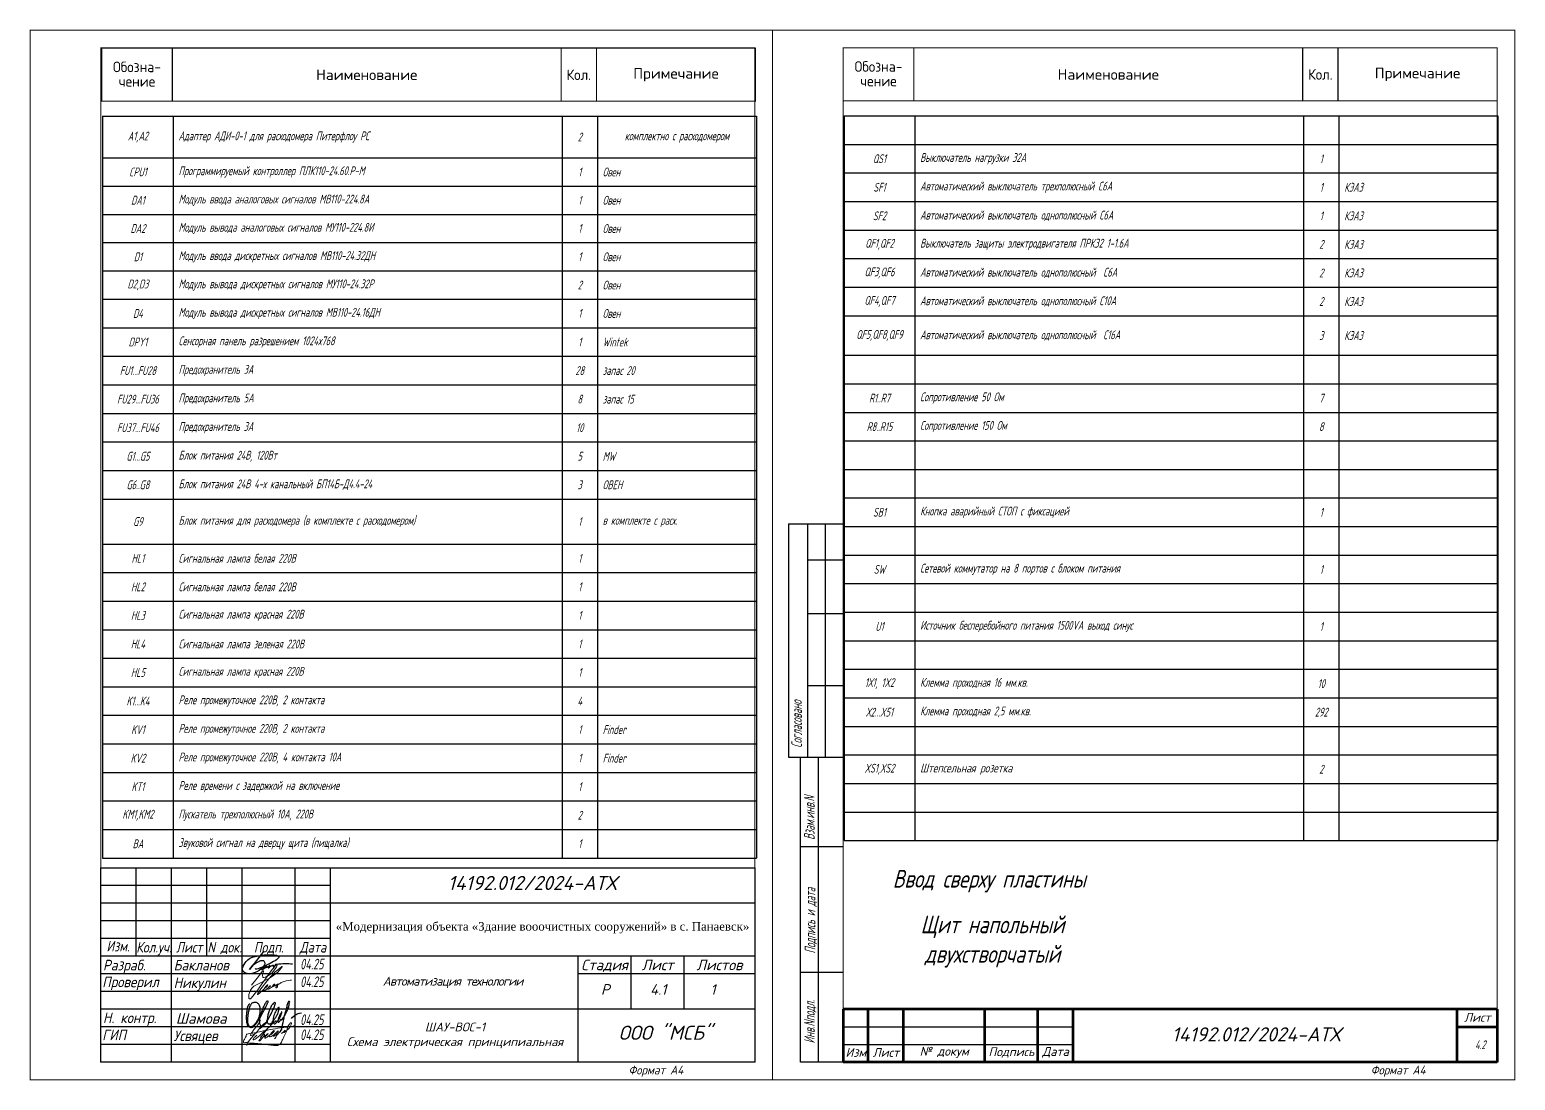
# Model space of a CAD drawing. Header units: millimetres. Extents: x 1510 to 10524, y 7125 to 13164.
# Drawn here: x 3437.3 to 3857.6, y 9989.2 to 10286.5 of the extents above; entities that cross this region are included whole.
import ezdxf
from ezdxf.enums import TextEntityAlignment as Align

# ---------------------------------------------------------------- set-up
doc = ezdxf.new("R2010")
doc.units = ezdxf.units.MM
doc.header["$LTSCALE"] = 4
doc.linetypes.add('SolidLine', pattern=[0])
for name, color, linetype, lineweight in [('RAMKA', 7, 'Continuous', 25), ('SHTAMP', 7, 'SolidLine', 25), ('Логотип', 7, 'Continuous', 20), ('Основеая', 5, 'Continuous', 60)]:
    doc.layers.add(name, color=color, linetype=linetype, lineweight=lineweight)
for name, color, linetype in [('SYMS', 7, 'Continuous'), ('Вспомогательная', 1, 'Continuous'), ('Текст', 2, 'Continuous')]:
    doc.layers.add(name, color=color, linetype=linetype)
doc.styles.add('COTES', font='cs_gost2304.shx', dxfattribs={"width": 0.75, "oblique": 15})
doc.styles.add('Geniso25.100.15', font='geniso.shx', dxfattribs={"oblique": 15, "height": 2.5})
doc.styles.add('ISOCPEUR', font='isocpeui.ttf')
doc.styles.add('Simplex25.085.15', font='', dxfattribs={"width": 0.85, "oblique": 15, "height": 2.5})
doc.styles.add('Simplex30.100.00', font='simplex.shx', dxfattribs={"height": 3})
doc.styles.add('ГОСТ', font='isocpeur.ttf', dxfattribs={"oblique": 15})
doc.styles.add('Стиль мой-1', font='', dxfattribs={"width": 0.85, "oblique": 15, "height": 2.5})
doc.styles.get('Simplex25.085.15').set_extended_font_data('GOST type A')
doc.styles.get('Стиль мой-1').set_extended_font_data('GOST type A')

# ---------------------------------------------------------------- blocks, each defined once
blk = doc.blocks.new('*U12')
at = {"color": 0, "linetype": 'Continuous', "lineweight": -2, "const_width": 0.3}
blk.add_lwpolyline([(0, -15), (185, -15), (185, 0), (0, 0)], close=True, dxfattribs=at)
at = {"color": 0, "linetype": 'Continuous', "lineweight": -2, "ltscale": 0.85, "const_width": 0.3}
for points in [[(20, 0), (20, -15)], [(130, 0), (130, -15)], [(140, 0), (140, -15)]]:
    blk.add_lwpolyline(points, dxfattribs=at)
at = {"color": 0, "linetype": 'Continuous', "ltscale": 10, "style": 'Simplex30.100.00', "width": 0.9}
for s, p in [('Обозна-', (10, -5.26)), ('Кол.', (135, -7.5)), ('чение', (10, -9.37))]:
    blk.add_text(s, height=3, dxfattribs=at).set_placement(p, align=Align.MIDDLE)
at = {"color": 0, "linetype": 'Continuous', "ltscale": 10, "style": 'Simplex30.100.00'}
for s, p in [('Наименование', (75, -7.5)), ('Примечание', (162.5, -7.5))]:
    blk.add_text(s, height=3, dxfattribs=at).set_placement(p, align=Align.MIDDLE)
blk = doc.blocks.new('*T195')
at = {"color": 0, "linetype": 'ByBlock', "lineweight": -2, "ltscale": 0.2, "transparency": 16777216}
for p, q in [((0, 0), (185, 0)), ((0, 0), (0, -209.92)), ((20, 0), (20, -209.92)), ((130, 0), (130, -209.92)), ((140, 0), (140, -209.92)), ((185, 0), (185, -209.92)), ((0, -11.77), (185, -11.77)), ((0, -19.77), (185, -19.77)), ((0, -27.77), (185, -27.77)), ((0, -35.77), (185, -35.77)), ((0, -43.77), (185, -43.77)), ((0, -51.77), (185, -51.77)), ((0, -59.85), (185, -59.85)), ((0, -67.93), (185, -67.93)), ((0, -76.01), (185, -76.01)), ((0, -84.09), (185, -84.09)), ((0, -92.17), (185, -92.17)), ((0, -100.25), (185, -100.25)), ((0, -108.33), (185, -108.33)), ((0, -121.05), (185, -121.05)), ((0, -129.13), (185, -129.13)), ((0, -137.21), (185, -137.21)), ((0, -145.29), (185, -145.29)), ((0, -153.37), (185, -153.37)), ((0, -161.45), (185, -161.45)), ((0, -169.53), (185, -169.53)), ((0, -177.61), (185, -177.61)), ((0, -185.69), (185, -185.69)), ((0, -193.76), (185, -193.76)), ((0, -201.84), (185, -201.84)), ((0, -209.92), (185, -209.92))]:
    blk.add_line(p, q, dxfattribs=at)
at = {"color": 0, "linetype": 'Continuous', "lineweight": -2, "ltscale": 0.2, "transparency": 16777216, "char_height": 2.5, "style": 'Simplex25.085.15'}
for s, insert, width, attachment_point in [('A1,A2', (10, -5.89), 17, 5), ('Адаптер АДИ-0-1 для расходомера Питерфлоу РС', (21.5, -5.89), 107, 4), ('2', (135, -5.89), 7, 5), ('комплектно с расходомером', (162.5, -5.89), 42, 5), ('CPU1', (10, -15.77), 17, 5), ('Программируемый контроллер ПЛК110-24.60.Р-М', (21.5, -15.77), 107, 4), ('1', (135, -15.77), 7, 5), ('Овен', (141.5, -15.77), 42, 4), ('DA1', (10, -23.77), 17, 5), ('Модуль ввода аналоговых сигналов МВ110-224.8А', (21.5, -23.77), 107, 4), ('1', (135, -23.77), 7, 5), ('Овен', (141.5, -23.77), 42, 4), ('DA2', (10, -31.77), 17, 5), ('Модуль вывода аналоговых сигналов МУ110-224.8И', (21.5, -31.77), 107, 4), ('1', (135, -31.77), 7, 5), ('Овен', (141.5, -31.77), 42, 4), ('D1', (10, -39.77), 17, 5), ('Модуль ввода дискретных сигналов МВ110-24.32ДН', (21.5, -39.77), 107, 4), ('1', (135, -39.77), 7, 5), ('Овен', (141.5, -39.77), 42, 4), ('D2,D3', (10, -47.77), 17, 5), ('Модуль вывода дискретных сигналов МУ110-24.32Р', (21.5, -47.77), 107, 4), ('2', (135, -47.77), 7, 5), ('Овен', (141.5, -47.77), 42, 4), ('D4', (10, -55.81), 17, 5), ('Модуль вывода дискретных сигналов МВ110-24.16ДН', (21.5, -55.81), 107, 4), ('1', (135, -55.81), 7, 5), ('Овен', (141.5, -55.81), 42, 4), ('DPY1', (10, -63.89), 17, 5), ('Сенсорная панель разрешением 1024х768', (21.5, -63.89), 107, 4), ('1', (135, -63.89), 7, 5), ('Wintek', (141.5, -63.89), 42, 4), ('FU1...FU28', (10, -71.97), 17, 5), ('Предохранитель 3А', (21.5, -71.97), 107, 4), ('28', (135, -71.97), 7, 5), ('запас 20', (141.5, -71.97), 42, 4), ('FU29...FU36', (10, -80.05), 17, 5), ('Предохранитель 5А', (21.5, -80.05), 107, 4), ('8', (135, -80.05), 7, 5), ('запас 15', (141.5, -80.05), 42, 4), ('FU37...FU46', (10, -88.13), 17, 5), ('Предохранитель 3А', (21.5, -88.13), 107, 4), ('10', (135, -88.13), 7, 5), ('G1...G5', (10, -96.21), 17, 5), ('Блок питания 24В, 120Вт', (21.5, -96.21), 107, 4), ('5', (135, -96.21), 7, 5), ('MW', (141.5, -96.21), 42, 4), ('G6..G8', (10, -104.29), 17, 5), ('Блок питания 24В 4-х канальный БП14Б-Д4.4-24', (21.5, -104.29), 107, 4), ('3', (135, -104.29), 7, 5), ('ОВЕН', (141.5, -104.29), 42, 4), ('G9', (10, -114.69), 17, 5), ('Блок питания для расходомера (в комплекте с расходомером)', (21.5, -114.69), 107, 4), ('1', (135, -114.69), 7, 5), ('в комплекте с расх.', (141.5, -114.69), 42, 4), ('HL1', (10, -125.09), 17, 5), ('Сигнальная лампа белая 220В', (21.5, -125.09), 107, 4), ('1', (135, -125.09), 7, 5), ('HL2', (10, -133.17), 17, 5), ('Сигнальная лампа белая 220В', (21.5, -133.17), 107, 4), ('1', (135, -133.17), 7, 5), ('HL3', (10, -141.25), 17, 5), ('Сигнальная лампа красная 220В', (21.5, -141.25), 107, 4), ('1', (135, -141.25), 7, 5), ('HL4', (10, -149.33), 17, 5), ('Сигнальная лампа зеленая 220В', (21.5, -149.33), 107, 4), ('1', (135, -149.33), 7, 5), ('HL5', (10, -157.41), 17, 5), ('Сигнальная лампа красная 220В', (21.5, -157.41), 107, 4), ('1', (135, -157.41), 7, 5), ('Реле промежуточное 220В, 2 контакта', (21.5, -165.49), 107, 4), ('K1...K4', (10, -165.49), 17, 5), ('4', (135, -165.49), 7, 5), ('KV1', (10, -173.57), 17, 5), ('Реле промежуточное 220В, 2 контакта', (21.5, -173.57), 107, 4), ('1', (135, -173.57), 7, 5), ('Finder', (141.5, -173.57), 42, 4), ('KV2', (10, -181.65), 17, 5), ('Реле промежуточное 220В, 4 контакта 10А', (21.5, -181.65), 107, 4), ('1', (135, -181.65), 7, 5), ('Finder', (141.5, -181.65), 42, 4), ('KT1', (10, -189.72), 17, 5)]:
    blk.add_mtext(s, dxfattribs=dict(at, insert=insert, width=width, attachment_point=attachment_point))
at = {"color": 0, "linetype": 'Continuous', "lineweight": -2, "transparency": 16777216, "char_height": 2.5, "style": 'Simplex25.085.15'}
for s, insert, width, attachment_point in [('Реле времени с задержкой на включение', (21.5, -189.72), 107, 4), ('1', (135, -189.72), 7, 5), ('KM1,KM2', (10, -197.8), 17, 5), ('Пускатель трехполюсный 10А, 220В', (21.5, -197.8), 107, 4), ('2', (135, -197.8), 7, 5), ('BA', (10, -205.88), 17, 5), ('Звуковой сигнал на дверцу щита (пищалка)', (21.5, -205.88), 107, 4), ('1', (135, -205.88), 7, 5)]:
    blk.add_mtext(s, dxfattribs=dict(at, insert=insert, width=width, attachment_point=attachment_point))
blk = doc.blocks.new('Формат А4')
at = {"color": 0, "linetype": 'Continuous', "const_width": 0.3}
for points in [[(0, 0), (210, 0), (210, -297), (0, -297)], [(20, -292), (20, -5), (205, -5), (205, -292)]]:
    blk.add_lwpolyline(points, close=True, dxfattribs=at)
at = {"color": 0, "linetype": 'Continuous', "style": 'Geniso25.100.15', "oblique": 15}
blk.add_text('Формат А4', height=2.5, dxfattribs=at).set_placement((177, -294.25), align=Align.MIDDLE_CENTER)
blk = doc.blocks.new('*T194')
at = {"color": 0, "linetype": 'ByBlock', "lineweight": -2, "ltscale": 0.2, "transparency": 16777216}
for p, q in [((0, 0), (185, 0)), ((0, 0), (0, -205.08)), ((20, 0), (20, -205.08)), ((130, 0), (130, -205.08)), ((140, 0), (140, -205.08)), ((0, -8.08), (185, -8.08)), ((0, -16.16), (185, -16.16)), ((0, -24.24), (185, -24.24)), ((0, -32.32), (185, -32.32)), ((0, -40.4), (185, -40.4)), ((0, -48.48), (185, -48.48)), ((0, -56.56), (185, -56.56)), ((0, -67.73), (185, -67.73)), ((0, -75.81), (185, -75.81)), ((0, -83.89), (185, -83.89)), ((0, -91.97), (185, -91.97)), ((0, -100.05), (185, -100.05)), ((0, -108.13), (185, -108.13)), ((0, -116.21), (185, -116.21)), ((0, -124.29), (185, -124.29)), ((0, -132.37), (185, -132.37)), ((0, -140.45), (185, -140.45)), ((0, -148.53), (185, -148.53)), ((0, -156.61), (185, -156.61)), ((0, -164.69), (185, -164.69)), ((0, -172.77), (185, -172.77)), ((0, -180.84), (185, -180.84)), ((0, -188.92), (185, -188.92)), ((0, -197), (185, -197)), ((0, -205.08), (185, -205.08))]:
    blk.add_line(p, q, dxfattribs=at)
at = {"color": 0, "linetype": 'ByBlock', "lineweight": -2, "transparency": 16777216}
blk.add_line((185, 0), (185, -205.08), dxfattribs=at)
at = {"color": 0, "linetype": 'Continuous', "lineweight": -2, "ltscale": 0.2, "transparency": 16777216, "char_height": 2.5, "style": 'Simplex25.085.15'}
for s, insert, width, attachment_point in [('QS1', (10, -12.12), 17, 5), ('Выключатель нагрузки 32А', (21.5, -12.12), 107, 4), ('1', (135, -12.12), 7, 5), ('SF1', (10, -20.2), 17, 5), ('Автоматический выключатель трехполюсный C6А', (21.5, -20.2), 107, 4), ('1', (135, -20.2), 7, 5), ('КЭАЗ', (141.5, -20.2), 42, 4), ('SF2', (10, -28.28), 17, 5), ('Автоматический выключатель однополюсный С6А', (21.5, -28.28), 107, 4), ('1', (135, -28.28), 7, 5), ('КЭАЗ', (141.5, -28.28), 42, 4), ('QF1,QF2', (10, -36.36), 17, 5), ('Выключатель защиты электродвигателя ПРК32 1-1.6А', (21.5, -36.36), 107, 4), ('2', (135, -36.36), 7, 5), ('КЭАЗ', (141.5, -36.36), 42, 4), ('QF3,QF6', (10, -44.44), 17, 5), ('Автоматический выключатель однополюсный  С6А', (21.5, -44.44), 107, 4), ('2', (135, -44.44), 7, 5), ('КЭАЗ', (141.5, -44.44), 42, 4), ('QF4,QF7', (10, -52.52), 17, 5), ('Автоматический выключатель однополюсный С10А', (21.5, -52.52), 107, 4), ('2', (135, -52.52), 7, 5), ('КЭАЗ', (141.5, -52.52), 42, 4), ('QF5,QF8,QF9', (10, -62.14), 17, 5), ('Автоматический выключатель однополюсный  С16А', (21.5, -62.14), 107, 4), ('3', (135, -62.14), 7, 5), ('КЭАЗ', (141.5, -62.14), 42, 4), ('R1..R7', (10, -79.85), 17, 5), ('Сопротивление 50 Ом', (21.5, -79.85), 107, 4), ('7', (135, -79.85), 7, 5), ('R8..R15', (10, -87.93), 17, 5), ('Сопротивление 150 Ом', (21.5, -87.93), 107, 4), ('8', (135, -87.93), 7, 5), ('SB1', (10, -112.17), 17, 5), ('Кнопка аварийный СТОП с фиксацией', (21.5, -112.17), 107, 4), ('1', (135, -112.17), 7, 5), ('SW', (10, -128.33), 17, 5), ('Сетевой коммутатор на 8 портов с блоком питания', (21.5, -128.33), 107, 4), ('1', (135, -128.33), 7, 5), ('Источник бесперебойного питания 1500VA выход синус', (21.5, -144.49), 107, 4), ('U1', (10, -144.49), 17, 5), ('1', (135, -144.49), 7, 5), ('1Х1, 1X2', (10, -160.65), 17, 5), ('Клемма проходная 16 мм.кв.', (21.5, -160.65), 107, 4), ('10', (135, -160.65), 7, 5)]:
    blk.add_mtext(s, dxfattribs=dict(at, insert=insert, width=width, attachment_point=attachment_point))
at = {"color": 0, "linetype": 'Continuous', "lineweight": -2, "transparency": 16777216, "char_height": 2.5, "style": 'Simplex25.085.15'}
for s, insert, width, attachment_point in [('Х2...X51', (10, -168.73), 17, 5), ('Клемма проходная 2,5 мм.кв.', (21.5, -168.73), 107, 4), ('292', (135, -168.73), 7, 5), ('XS1,XS2', (10, -184.88), 17, 5), ('{\\Fsimplex|c204;\\W0.75;Штепсельная розетка}', (21.5, -184.88), 107, 4), ('2', (135, -184.88), 7, 5)]:
    blk.add_mtext(s, dxfattribs=dict(at, insert=insert, width=width, attachment_point=attachment_point))
blk = doc.blocks.new('A$C67075CCA')
at = {"layer": 'Логотип', "color": 145, "lineweight": 15}
for points in [[(14.68, 5.88), (14.59, 5.72), (14.32, 5.54), (13.9, 5.39), (12.32, 5.25), (10.52, 5.01), (7.58, 4.53), (4.57, 3.92), (2.69, 3.51), (0.99, 3.21), (0.97, 3.2), (0.91, 3.09), (0.75, 2.64), (0.39, 2.01), (0.17, 1.5), (0, 1.08), (0.06, 0.83), (0.58, 0.87), (0.94, 0.82), (2.5, 0.66), (6.63, 0.27), (7.37, 0.17), (8.98, 0.01), (9.73, 0.04), (10.43, 0.44), (11, 1.49), (11.66, 2.81), (12.3, 4.37), (12.76, 5.66), (13.17, 6.18), (13.37, 6.43), (13.51, 6.47), (13.61, 6.44), (13.65, 6.35), (13.6, 6.17), (13.32, 5.44), (12.94, 4.91), (12.31, 4.31), (12.02, 4.04), (11.74, 3.86), (11.47, 3.65), (11.51, 3.77), (11.6, 3.93), (11.7, 4.03), (11.81, 4.16), (11.84, 4.27), (11.84, 4.31), (11.73, 4.27), (11.59, 4.09), (11.5, 3.97), (11.22, 3.77), (11.07, 3.64), (10.85, 3.5), (10.75, 3.43)], [(4.88, 7.15), (4.1, 5.86), (2.99, 4.52), (2.4, 3.68), (2.24, 3.43), (2.06, 3.04), (2.09, 2.83), (2.4, 2.91), (3.21, 3.31), (4.29, 4.43), (5.38, 5.75), (5.81, 6.13), (6.33, 6.54), (6.55, 6.54), (5.84, 5.79), (5.18, 5.15), (4.56, 4.72)], [(3.85, 2.96), (3.53, 2.68), (3.08, 2.24), (2.83, 1.9), (2.75, 1.71), (2.79, 1.65), (2.95, 1.64), (3.35, 1.85), (4.3, 2.56), (5.36, 3.53), (7.27, 5.24), (8.03, 6.02), (8.99, 6.81), (9.2, 6.98), (9.24, 7.01), (9.25, 6.99), (9.21, 6.9), (8.53, 6.44), (7.95, 5.92), (7.42, 5.36), (7.06, 5), (6.35, 4.19), (5.74, 3.39), (5.13, 2.67), (4.85, 2.31), (4.82, 2.18), (5.11, 2.48), (5.52, 3.04), (5.85, 3.26), (6, 3.24), (6, 3.11), (5.91, 2.85), (5.34, 2.13), (5.01, 1.71), (4.71, 1.42), (4.56, 1.3), (4.41, 1.33), (4.46, 1.45), (4.98, 2.24), (5.36, 2.86), (5.72, 3.19), (5.88, 3.25), (6.02, 3.24), (6.01, 3.12), (5.9, 2.8), (5.69, 2.53), (6.01, 2.74), (6.37, 2.96), (6.66, 3.1), (6.9, 3.35), (7.01, 3.43), (6.51, 2.86), (6.32, 2.66), (6.17, 2.44), (6.09, 2.28), (6.13, 2.11), (6.38, 2.15), (6.94, 2.57), (7.7, 3.08), (8.14, 3.43), (8.54, 3.78), (8.69, 3.97), (8.74, 4.1), (8.74, 4.22), (8.66, 4.24), (8.5, 4.12), (8.16, 3.8), (7.63, 3.18), (7.39, 2.73), (7.35, 2.5), (7.41, 2.44), (7.86, 2.6), (8.91, 3.21), (9.49, 3.64), (9.77, 3.84), (9.86, 4.07), (9.83, 4.12), (9.5, 3.85), (9.17, 3.56), (8.65, 3.08), (8.43, 2.78), (8.45, 2.66), (8.58, 2.67), (8.85, 2.79), (9.04, 2.91), (9.31, 3.07), (10.08, 3.6), (10.49, 4.02), (10.78, 4.43), (10.95, 4.69), (10.77, 4.55), (10.55, 4.25), (9.5, 2.9), (8.83, 1.86)], [(0.98, 0.05), (0.95, 0.22), (1.03, 0.5), (1.34, 1.02), (2.08, 1.97), (2.48, 2.42), (3.02, 3.02), (3.29, 3.36), (3.48, 3.5)]]:
    blk.add_spline(points, degree=3, dxfattribs=at)
blk = doc.blocks.new('Подпись Шамова')
for points in [[(107, 385), (99, 387), (86, 381), (75, 364), (65, 338), (55, 284), (48, 215), (46, 134), (49, 94), (69, 32), (78, 25), (108, 14), (122, 16), (163, 38), (191, 65), (217, 102), (244, 149), (265, 206), (271, 234), (274, 270), (273, 296), (270, 326), (260, 362), (248, 381), (236, 397), (222, 405), (205, 412), (179, 412), (156, 407), (137, 399), (123, 385), (114, 371), (98, 331), (91, 301), (81, 261), (76, 231), (70, 193), (67, 137), (69, 83), (70, 67), (89, 27), (94, 19), (110, 10), (127, 5), (150, 12), (175, 30), (198, 55), (219, 84), (236, 110), (268, 163), (302, 226), (344, 304), (377, 367), (394, 404), (398, 416), (399, 425), (396, 432), (389, 435), (378, 433), (369, 421), (358, 404), (338, 370), (320, 333), (309, 305), (297, 272), (287, 240), (278, 206), (271, 180), (261, 145), (259, 113), (259, 82), (262, 59), (275, 38), (288, 31), (305, 31), (332, 50), (373, 98), (405, 145), (463, 257), (505, 345), (517, 386), (518, 400), (512, 408), (502, 408), (488, 402), (470, 383), (441, 337), (420, 290), (400, 227), (385, 162), (382, 113), (385, 91), (391, 76), (403, 65), (417, 60), (437, 65), (458, 84), (474, 100), (541, 197), (560, 241), (575, 291), (580, 316), (578, 325), (572, 328), (565, 327), (557, 322), (552, 313), (528, 278), (507, 242), (494, 202), (480, 149), (477, 118), (483, 84), (489, 70), (500, 65), (519, 68), (532, 83), (559, 113), (582, 150), (598, 184), (610, 219), (619, 246), (621, 253), (621, 257), (618, 258), (616, 256), (613, 251), (579, 193), (564, 154), (559, 123), (556, 100), (561, 94), (568, 93), (573, 95), (580, 98), (596, 116), (608, 140), (610, 143), (610, 138), (611, 130), (620, 131), (631, 140), (633, 149), (689, 232), (730, 320), (742, 387), (749, 421), (743, 428), (736, 429), (726, 426), (716, 410), (699, 343), (680, 266), (659, 194), (643, 127), (622, 22), (609, -30)], [(777, 150), (800, 186), (853, 220), (894, 238), (935, 243)]]:
    blk.add_open_spline(points, degree=3)
blk = doc.blocks.new('A$C29F847F9')
at = {"color": 152, "ltscale": 1.2, "true_color": 0x2776bb}
for points in [[(72.37, 39.99), (68.43, 34.92), (69.46, 36.25), (70.34, 36.77), (71.05, 37.19, -0.161841), (72.21, 37.44, -0.186099), (72.48, 37.3, -0.075514), (72.68, 36.98, -0.216259), (72.68, 36.26, -0.120334), (71.72, 35.04, -0.109582), (69.08, 33.77, -0.149262), (67.29, 33.89, -0.221189), (66.44, 34.77, -0.16991), (66.44, 35.31, -0.086161), (67.49, 37.2, -0.173054), (69.54, 38.45, -0.059791), (73.56, 39.07, -0.04244), (76.04, 38.93, -0.162135), (76.72, 38.52, -0.37027), (76.72, 38.26, -0.102303), (75.24, 37.11, -0.004186), (71.29, 35.23, -0.088346), (70.48, 35.01, -0.042303), (70.22, 35.01, -0.246683), (70.04, 35.13, -0.460105)], [(72.59, 36.07, 0.022452), (72.32, 35.71, 0.097345), (71.81, 35.01, 0.63499), (71.97, 34.88, -1.190143)], [(71.97, 34.88), (72.21, 34.98, 0.188512), (73.19, 35.92, 0.453926), (73.14, 36.03, 0.310824), (73.04, 36, -0.174295), (72.95, 35.95, 0.334422), (72.41, 35.32, 0.590758), (72.56, 35.23, 0.045009), (73.65, 35.7, 0.07665), (74.17, 35.97, 0.482644), (74.21, 36.09, 0.366251), (74.05, 36.04, 0.060409), (73.69, 35.56, 0.357599), (73.7, 35.41, 0.358337), (73.82, 35.4, -0.011147), (74.32, 35.73, -0.051922), (75.05, 36.13, -0.478557), (75.22, 35.99, -0.265314), (75.14, 35.79, 0.591196), (75.16, 35.65, 0.280952), (75.4, 35.76, -0.013193), (75.69, 36.03, -0.432577), (75.85, 35.95, -1.613204)], [(72.85, 36.14), (72.59, 36.07, 2.56207)], [(75.85, 35.95), (75.82, 36.07, -0.010959), (75.79, 36.2, -0.234724), (75.82, 36.33, -0.184073), (76.01, 36.42, -0.003337), (76.21, 36.44, -0.058082), (80.63, 36.46, 0.074997)]]:
    blk.add_lwpolyline(points, format="xyb", dxfattribs=at)
blk = doc.blocks.new('A$C79DB0C6F')
at = {"color": 152, "lineweight": 20, "true_color": 0x2956c7}
for points in [[(613, 746, -0.73312), (607, 741), (578, 719), (540, 673), (510, 639), (452, 562), (361, 439), (272, 310), (180, 180), (132, 119), (97, 71), (35, 2, -0.100988), (31, 1, -0.161834), (23, 1, -0.001469), (16, 3, -0.175359), (8, 9, -0.045194), (3, 19, -0.086422), (1, 31), (0, 75), (4, 97), (17, 132), (39, 191), (66, 238, -0.087354), (124, 286), (297, 376), (390, 422), (472, 467), (542, 515), (629, 585), (700, 662), (721, 689, 0.098126), (728, 705, 0.455827), (726, 708, 0.15115), (723, 707, 0.051196), (709, 698), (634, 638), (578, 590), (485, 496), (397, 395), (262, 219), (199, 130), (191, 107, 0.114927), (191, 102, 0.234495), (193, 99, 0.374813), (198, 100), (243, 133), (305, 192), (351, 233), (381, 260), (407, 288), (415, 299, 0.118842), (418, 307, 0.254739), (417, 310, 0.245642), (414, 310, 0.022403), (406, 305), (401, 300), (384, 285), (371, 271), (333, 222), (322, 200), (319, 187, 0.212582), (320, 178, 0.263419), (328, 175, 0.109136), (338, 178, -0.005821), (353, 187), (382, 210), (423, 243), (451, 265), (472, 282), (472, 282), (473, 283, 0.390176), (473, 285, 0.271409), (470, 286, 0.034608), (467, 285, 0.081315), (453, 276, 0.016447), (419, 244, 0.122885), (409, 227, 0.174246), (409, 222, 0.181996), (414, 216, 0.324797), (441, 221), (510, 263), (549, 296), (566, 313, 0.257376), (567, 320, 0.432429), (561, 323, 0.070085), (552, 319, 0.079528), (546, 313, 0.004304), (533, 298, -0.01347), (516, 277, 0.221294), (513, 266, 0.154784), (515, 262, 0.251335), (518, 261, 0.054773), (526, 263, 0.035588), (554, 277, -0.002299), (606, 309, 0.060578), (637, 333), (628, 324), (624, 300), (622, 262, -0.152366), (616, 250, -0.170899), (608, 245, -0.141236), (599, 245, -0.175613), (587, 254, -0.291557), (598, 278, 0.049563), (614, 289, -0.05737), (648, 319, -0.045914), (729, 368, -0.02907), (899, 411, -0.09752), (930, 409, -2.988942)], [(56, 303), (180, 453), (301, 609, -0.646336), (318, 605, -0.134175), (315, 574), (301, 515, 0.147399), (303, 488, 0.115209), (314, 470, 0.261253), (330, 466, 0.00194), (381, 479), (453, 526), (512, 572), (534, 596), (604, 693), (620, 736, 0.517761), (613, 746, -0.712166)]]:
    blk.add_lwpolyline(points, format="xyb", dxfattribs=at)

msp = doc.modelspace()

# ---------------------------------------------------------------- linework, layer by layer
at = {"color": 0, "lineweight": 30}
for p, q in [((3651.99, 10146.67), (3667.46, 10146.67)), ((3651.99, 10146.67), (3651.99, 10080.66)), ((3657.31, 10146.67), (3657.31, 10080.66)), ((3662.39, 10146.67), (3662.39, 10080.66)), ((3657.31, 10136.51), (3667.46, 10136.51)), ((3657.31, 10121.28), (3667.46, 10121.28)), ((3657.31, 10100.97), (3667.46, 10100.97)), ((3651.99, 10080.66), (3667.46, 10080.66)), ((3655.38, 9994.35), (3655.38, 10080.66)), ((3660.46, 9994.35), (3660.46, 10080.66)), ((3667.57, 10055.28), (3655.38, 10055.28)), ((3667.57, 10019.74), (3655.38, 10019.74))]:
    msp.add_line(p, q, dxfattribs=at)
msp.add_lwpolyline([(3667.57, 9994.35), (3655.38, 9994.35)], dxfattribs=at)
at = {"layer": 'SHTAMP', "color": 0}
for points in [[(3457.44, 10049.36), (3642.44, 10049.36), (3642.44, 9994.36), (3457.44, 9994.36), (3457.44, 10049.36)], [(3467.44, 10024.36), (3467.44, 10049.36)], [(3477.44, 9994.36), (3477.44, 10049.36)], [(3487.44, 10024.36), (3487.44, 10049.36)], [(3497.44, 9994.36), (3497.44, 10049.36)], [(3512.44, 9994.36), (3512.44, 10049.36)], [(3522.44, 9994.36), (3522.44, 10049.36)], [(3522.44, 10044.36), (3457.44, 10044.36)], [(3522.44, 10039.36), (3457.44, 10039.36)], [(3642.44, 10039.36), (3522.44, 10039.36)], [(3522.44, 10034.36), (3457.44, 10034.36)], [(3522.44, 10029.36), (3457.44, 10029.36)], [(3642.44, 10024.36), (3457.44, 10024.36)], [(3592.44, 9994.36), (3592.44, 10024.36)], [(3607.44, 10009.36), (3607.44, 10024.36)], [(3622.44, 10009.36), (3622.44, 10024.36)], [(3522.44, 10019.36), (3457.44, 10019.36)], [(3642.44, 10019.36), (3592.44, 10019.36)], [(3522.44, 10014.36), (3457.44, 10014.36)], [(3522.44, 10009.36), (3457.44, 10009.36)], [(3642.44, 10009.36), (3522.44, 10009.36)], [(3522.44, 10004.36), (3457.44, 10004.36)], [(3522.44, 9999.36), (3457.44, 9999.36)]]:
    msp.add_lwpolyline(points, dxfattribs=at)
at = {"layer": 'Вспомогательная', "color": 7}
for p, q in [((3667.44, 10004.36), (3732.44, 10004.36)), ((3667.44, 9999.36), (3732.44, 9999.36)), ((3667.44, 9994.36), (3732.44, 9994.36))]:
    msp.add_line(p, q, dxfattribs=at)
at = {"layer": 'Основеая', "color": 7}
for p, q in [((3667.44, 10009.36), (3667.44, 9994.36)), ((3852.44, 10009.36), (3667.44, 10009.36)), ((3674.44, 10009.36), (3674.44, 9994.36)), ((3684.44, 10009.36), (3684.44, 9994.36)), ((3707.44, 10009.36), (3707.44, 9994.36)), ((3722.44, 10009.36), (3722.44, 9994.36)), ((3732.44, 10009.36), (3732.44, 9994.36)), ((3841.01, 10009.36), (3841.01, 9994.36)), ((3852.44, 10009.36), (3852.44, 9994.36)), ((3841.01, 10004.36), (3852.44, 10004.36)), ((3852.44, 9994.36), (3667.44, 9994.36))]:
    msp.add_line(p, q, dxfattribs=at)

# ---------------------------------------------------------------- block references
for name, p in [('Формат А4', (3437.44, 10286.36)), ('Формат А4', (3647.44, 10286.36)), ('*U12', (3457.65, 10281.26)), ('*U12', (3667.44, 10281.36)), ('*T195', (3457.9, 10262.02)), ('*T194', (3667.7, 10262.12))]:
    msp.add_blockref(name, p)
at = {"ltscale": 1.2}
for name, p in [('A$C29F847F9', (3431.05, 9985.67)), ('A$C67075CCA', (3497.74, 9999.04))]:
    msp.add_blockref(name, p, dxfattribs=at)
for name, p, xscale, yscale, zscale in [('A$C79DB0C6F', (3499.27, 10012.22), 0.013, 0.013, 1.3), ('Подпись Шамова', (3497.74, 10004.04), 0.01754436356043352, 0.01754436356043352, 0.01754436356043352)]:
    msp.add_blockref(name, p, dxfattribs=dict(xscale=xscale, yscale=yscale, zscale=zscale))

# ---------------------------------------------------------------- texts
at = {"color": 7, "lineweight": 25, "insert": (3846.2, 10000.52), "char_height": 2.5, "attachment_point": 1, "style": 'Стиль мой-1'}
msp.add_mtext_dynamic_manual_height_columns('4.2', width=5.3031, gutter_width=12.5, heights=[0], dxfattribs=at)
at = {"layer": 'RAMKA', "color": 0, "style": 'COTES', "oblique": 15, "width": 0.75}
for s, p in [('Согласовано', (3655.76, 10083.3)), ('Взам.инв.N', (3659.35, 10057.23)), ('Подпись и дата', (3659.59, 10025.06)), ('Инв.Nподл.', (3659.39, 9999.63))]:
    msp.add_text(s, height=3, rotation=90, dxfattribs=at).set_placement(p)
at = {"layer": 'SHTAMP', "color": 0, "style": 'ISOCPEUR'}
for s, height, p in [('14192.012/2024-АТХ', 4, (3579.46, 10043.05)), ('Р', 3, (3600.14, 10013.42)), ('4.1', 3, (3615.14, 10013.42)), ('1', 3, (3630.61, 10013.42)), ('ООО "МСБ"', 4, (3617.11, 10000.66)), ('14192.012/2024-АТХ', 4, (3784.27, 10000.2))]:
    msp.add_text(s, height=height, dxfattribs=at).set_placement(p, align=Align.CENTER)
at = {"layer": 'SHTAMP', "color": 0, "style": 'ISOCPEUR', "width": 0.829916}
msp.add_text('Изм.', height=3, dxfattribs=at).set_placement((3459.02, 10025.67), (3465.59, 10025.67), align=Align.FIT)
at = {"layer": 'SHTAMP', "color": 0, "style": 'ISOCPEUR'}
for s, width, p in [('N док.', 0.829916, (3492.44, 10026.86)), ('Подп.', 0.829916, (3504.94, 10026.86)), ('Кол.уч.', 0.829916, (3472.44, 10026.86)), ('Лист', 0.829916, (3482.44, 10026.86)), ('Дата', 0.829916, (3517.44, 10026.86)), ('04.25', 0.7, (3517.15, 10022.1)), ('04.25', 0.7, (3517.15, 10017.1)), ('04.25', 0.7, (3517.15, 10006.36)), ('04.25', 0.7, (3517.15, 10002.1))]:
    msp.add_text(s, height=3, dxfattribs=dict(at, width=width)).set_placement(p, align=Align.MIDDLE_CENTER)
at = {"layer": 'SHTAMP', "color": 0, "style": 'ISOCPEUR', "width": 0.9}
for s, p in [('Разраб.', (3458.02, 10021.8)), ('Бакланов', (3478.02, 10021.8)), ('Никулин', (3478.02, 10016.8)), ('Н. контр.', (3458.02, 10006.9)), ('Усвяцев', (3478.02, 10001.8))]:
    msp.add_text(s, height=3, dxfattribs=at).set_placement(p, align=Align.MIDDLE_LEFT)
at = {"layer": 'SHTAMP', "color": 0, "style": 'ISOCPEUR'}
for s, p in [('Стадия', (3599.94, 10021.86)), ('Лист', (3614.94, 10021.86)), ('Листов', (3632.44, 10021.86))]:
    msp.add_text(s, height=3, dxfattribs=at).set_placement(p, align=Align.MIDDLE_CENTER)
at = {"layer": 'SHTAMP', "color": 0, "style": 'ISOCPEUR', "width": 0.9}
for s, p in [('Проверил', (3457.81, 10015.55)), ('ГИП', (3457.81, 10000.55))]:
    msp.add_text(s, height=3, dxfattribs=at).set_placement(p)
at = {"layer": 'SHTAMP', "color": 0, "attachment_point": 5, "style": 'ISOCPEUR'}
for s, insert, char_height, width in [('\\pi2.48784;{\\fTimes New Roman|b0|i0|c204|p18;\\C256;«Модернизация объекта «Здание вооочистных сооружений» в с. Панаевск» }', (3581.14, 10032.38), 2.4, 122.4841), ('\\A1;{\\T0.9;Автоматизация технологии}', (3556.95, 10016.91), 2.5, 70.2979), ('\\A1;ШАУ-ВОС-1 \\PСхема электрическая принципиальная', (3557.62, 10001.88), 2.5, 70.3441)]:
    msp.add_mtext(s, dxfattribs=dict(at, insert=insert, char_height=char_height, width=width))
at = {"layer": 'SHTAMP', "color": 0, "insert": (3478.62, 10008.2), "char_height": 3, "width": 11.61, "attachment_point": 1, "line_spacing_factor": 1.022766, "style": 'ISOCPEUR'}
msp.add_mtext('\\pt13.716,27.432,41.148,54.864,68.58,82.296,96.012,109.728,123.444,137.16,150.876,164.592,178.308,192.024,205.74,219.456,233.172,246.888,260.604,274.32,288.036,301.752,315.468,329.184,342.9,356.616,370.332,384.048,397.764,411.48,425.196,438.912;Шамова', dxfattribs=at)
at = {"layer": 'SYMS', "linetype": 'Continuous', "char_height": 5, "width": 74.5915, "attachment_point": 2}
for s, insert in [('{\\Fsimplex|c204;\\Q15;\\W0.75;\\C0;Ввод сверху пластины}', (3708.77, 10048.74)), ('{\\Fsimplex|c204;\\Q15;\\W0.75;\\C0;Щит напольный двухстворчатый }', (3709.65, 10035.82))]:
    msp.add_mtext(s, dxfattribs=dict(at, insert=insert))
at = {"layer": 'Текст', "color": 7, "char_height": 2.5, "style": 'ГОСТ'}
for s, insert, width, attachment_point in [('{\\fISOCPEUR|b0|i0|c204|p34;Лист}', (3850.62, 10007.02), 11.4585, 6), ('{\\fISOCPEUR|b0|i0|c204|p34;Изм}', (3671.04, 9997.09), 7, 5), ('{\\fISOCPEUR|b0|i0|c204|p34;Лист}', (3679.54, 9997.09), 10, 5), ('{\\fISOCPEUR|b0|i0|c204|p34;№ докум}', (3696.04, 9997.09), 23, 5), ('{\\fISOCPEUR|b0|i0|c204|p34;Подпись}', (3715.04, 9997.09), 15, 5), ('{\\fISOCPEUR|b0|i0|c204|p34;Дата}', (3727.54, 9997.09), 10, 5)]:
    msp.add_mtext(s, dxfattribs=dict(at, insert=insert, width=width, attachment_point=attachment_point))

doc.saveas('drawing.dxf')
